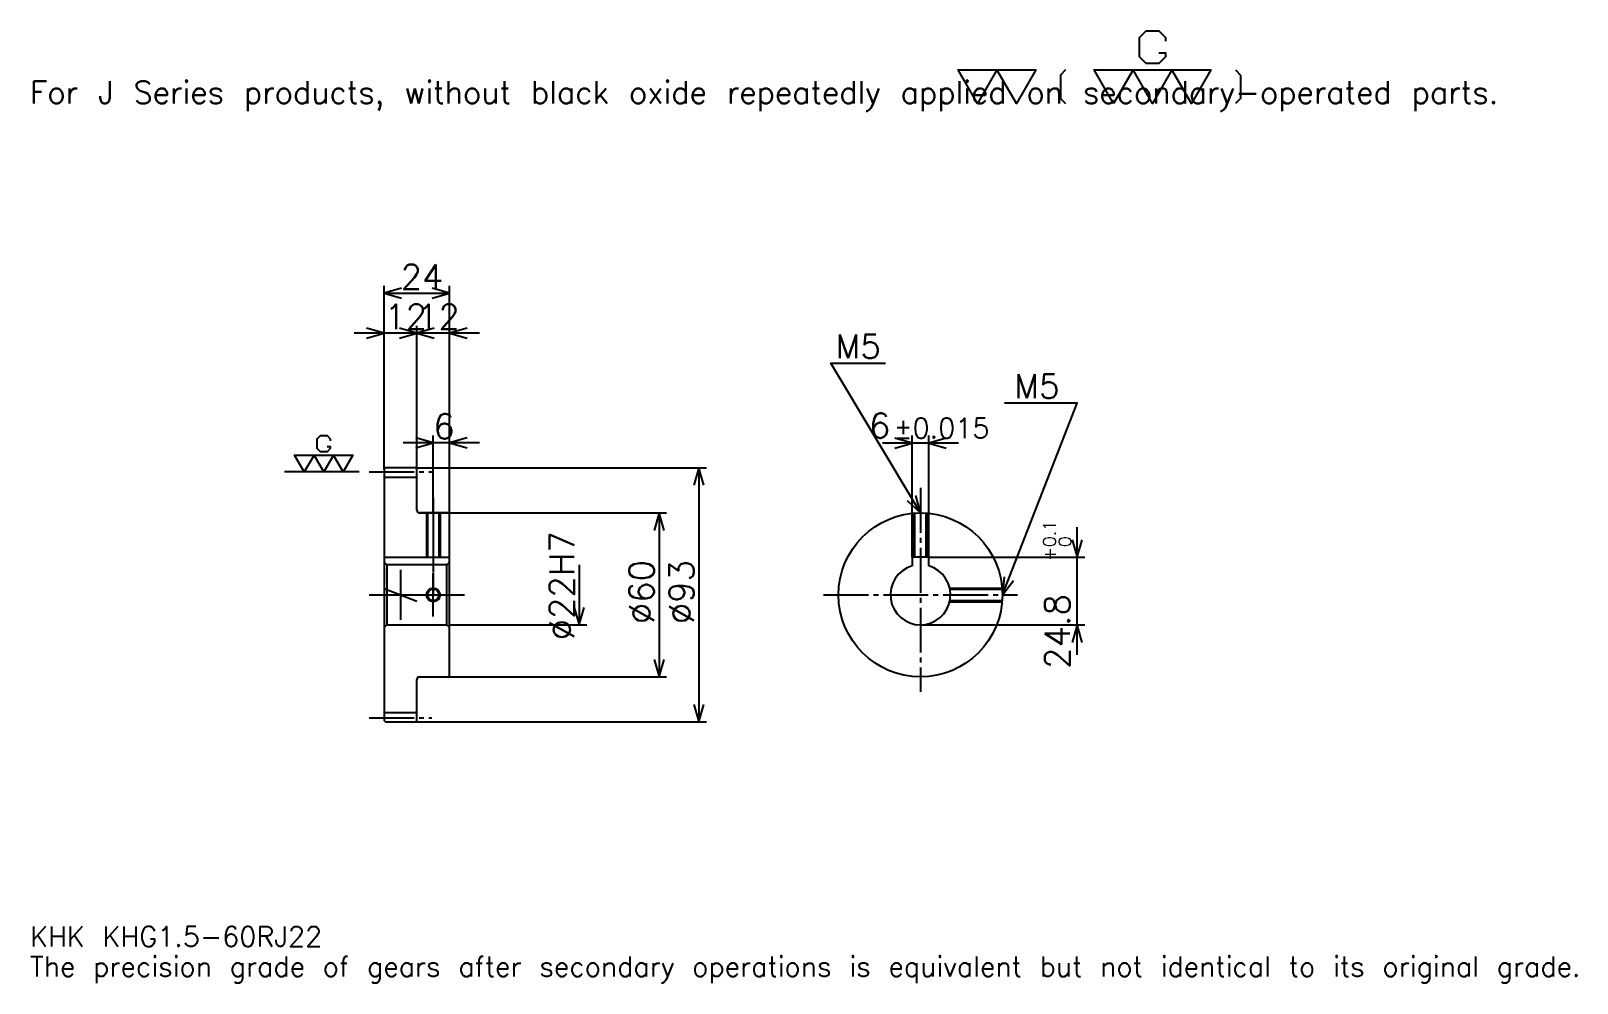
# Model space of a CAD drawing. Extents: x 19 to 585, y 7 to 355.
import ezdxf

# ---------------------------------------------------------------- set-up
doc = ezdxf.new("R2010")
doc.units = 0
doc.linetypes.add('DASHDOT', pattern=[21.913044, 16.434783, -1.826087, 1.826087, -1.826087])
doc.layers.get('0').update_dxf_attribs({"linetype": 'CONTINUOUS'})
doc.layers.add('DASHDOT', color=6, linetype='DASHDOT')
doc.styles.add('KANJI', font='TXT', dxfattribs={"bigfont": 'BIGFONT'})

msp = doc.modelspace()

# ---------------------------------------------------------------- linework, layer by layer
at = {"color": 5}
for p, q in [((147.913055, 195.32608), (147.913055, 261.978241)), ((171.913055, 195.32608), (171.913055, 261.978241)), ((147.913055, 259.239136), (171.913055, 259.239136)), ((170.869583, 244.630432), (136.956528, 244.630432)), ((182.869568, 244.630432), (148.956528, 244.630432)), ((159.913055, 195.32608), (159.913055, 247.369568)), ((182.869568, 204.456512), (154.956528, 204.456512)), ((165.913055, 195.32608), (165.913055, 207.195648)), ((358.304382, 204.391296), (330.391296, 204.391296)), ((341.347839, 162.626083), (341.347839, 207.130432)), ((347.347839, 162.626083), (347.347839, 207.130432)), ((147.913055, 194.82608), (147.913055, 195.32608)), ((159.413055, 195.32608), (171.913055, 195.32608)), ((159.913055, 194.82608), (159.913055, 195.32608)), ((165.913055, 178.82608), (165.913055, 195.32608)), ((165.913055, 178.82608), (165.913055, 195.32608)), ((171.913055, 195.32608), (265.956543, 195.32608)), ((171.913055, 178.32608), (171.913055, 195.32608)), ((263.217407, 195.32608), (263.217407, 102.32608)), ((160.913055, 178.82608), (171.913055, 178.82608)), ((171.913055, 178.82608), (251.347839, 178.82608)), ((248.608704, 178.82608), (248.608704, 118.82608)), ((401.739136, 126.86956), (401.739136, 173.582596)), ((219.391312, 159.82608), (219.391312, 137.82608)), ((347.347839, 162.626083), (404.478271, 162.626083)), ((171.913055, 137.82608), (222.130432, 137.82608)), ((344.347839, 137.82608), (404.478271, 137.82608)), ((160.913055, 118.82608), (171.913055, 118.82608)), ((171.913055, 118.82608), (251.347839, 118.82608)), ((159.413055, 102.32608), (171.913055, 102.32608)), ((171.913055, 102.32608), (265.956543, 102.32608))]:
    msp.add_line(p, q, dxfattribs=at)
at = {"color": 7}
for p, q in [((138.782623, 193.82608), (111.391312, 193.82608)), ((153.913055, 157.956512), (153.913055, 139.695648))]:
    msp.add_line(p, q, dxfattribs=at)
at = {"color": 4}
for p, q in [((147.913055, 191.95108), (159.913055, 191.95108)), ((147.913055, 162.626083), (171.913055, 162.626083)), ((148.913055, 159.82608), (148.913055, 137.82608)), ((170.913055, 159.82608), (171.913055, 160.82608)), ((170.913055, 137.82608), (171.913055, 136.82608)), ((147.913055, 105.70108), (159.913055, 105.70108))]:
    msp.add_line(p, q, dxfattribs=at)
at = {"color": 7}
for points in [[(431.686951, 347.212158), (434.060852, 347.212158), (434.060852, 345.787811), (431.686951, 343.41391), (426.939117, 343.41391), (424.565186, 345.787811), (424.565186, 352.909546), (426.939117, 355.283478), (431.686951, 355.283478), (434.060852, 352.909546), (434.060852, 351.485229)], [(365.217377, 328.695648), (358.095642, 341.040009), (386.582581, 341.040009), (379.460846, 328.695648), (372.339111, 341.040009), (365.217377, 328.695648)], [(397.502594, 341.040009), (395.603455, 339.140869), (395.603455, 330.594788), (397.502594, 328.695648)], [(415.06955, 328.695648), (407.947815, 341.040009), (450.678253, 341.040009), (443.556519, 328.695648), (436.434753, 341.040009), (429.313049, 328.695648), (422.191284, 341.040009), (415.06955, 328.695648)], [(459.699097, 341.040009), (461.598236, 339.140869), (461.598236, 330.594788), (459.699097, 328.695648)], [(127.004364, 203.084351), (128.191315, 203.084351), (128.191315, 202.372162), (127.004364, 201.185211), (124.630447, 201.185211), (123.443489, 202.372162), (123.443489, 205.933044), (124.630447, 207.119995), (127.004364, 207.119995), (128.191315, 205.933044), (128.191315, 205.220856)], [(118.695663, 193.82608), (115.134796, 199.99826), (136.500015, 199.99826), (132.939148, 193.82608), (129.378265, 199.99826), (125.817398, 193.82608), (122.256531, 199.99826), (118.695663, 193.82608)]]:
    msp.add_lwpolyline(points, dxfattribs=at)
at = {"color": 5}
for points in [[(154.304367, 261.065216), (147.913055, 259.239136), (154.304367, 257.413025)], [(165.521759, 257.413025), (171.913055, 259.239136), (165.521759, 261.065216)], [(141.521744, 242.804352), (147.913055, 244.630432), (141.521744, 246.456512)], [(153.521744, 242.804352), (159.913055, 244.630432), (153.521744, 246.456512)], [(166.304352, 246.456512), (159.913055, 244.630432), (166.304352, 242.804352)], [(178.304352, 246.456512), (171.913055, 244.630432), (178.304352, 242.804352)], [(344.347839, 178.82608), (311.478271, 233.608688), (331.565247, 233.608688)], [(374.347839, 148.82608), (401.739136, 219), (375.078247, 219)], [(159.521759, 202.630432), (165.913055, 204.456512), (159.521759, 206.282608)], [(178.304352, 206.282608), (171.913055, 204.456512), (178.304352, 202.630432)], [(334.956543, 202.565216), (341.347839, 204.391296), (334.956543, 206.217392)], [(353.739136, 206.217392), (347.347839, 204.391296), (353.739136, 202.565216)], [(265.043488, 188.934784), (263.217407, 195.32608), (261.391296, 188.934784)], [(339.493683, 183.367065), (344.347839, 178.82608), (342.625397, 185.246094)], [(250.434799, 172.434784), (248.608704, 178.82608), (246.782623, 172.434784)], [(399.913055, 169.01738), (401.739136, 162.626083), (403.565216, 169.01738)], [(374.970734, 155.443893), (374.347839, 148.82608), (378.372925, 154.115906)], [(217.565216, 144.217392), (219.391312, 137.82608), (221.217407, 144.217392)], [(403.565216, 131.434784), (401.739136, 137.82608), (399.913055, 131.434784)], [(246.782623, 125.217384), (248.608704, 118.82608), (250.434799, 125.217384)], [(261.391296, 108.717384), (263.217407, 102.32608), (265.043488, 108.717384)]]:
    msp.add_lwpolyline(points, dxfattribs=at)
at = {"color": 4}
for points in [[(159.913055, 179.82608), (159.913055, 194.82608), (159.413055, 195.32608), (148.413055, 195.32608), (147.913055, 194.82608), (147.913055, 136.82608)], [(160.913055, 118.82608), (171.413055, 118.82608), (171.913055, 119.32608), (171.913055, 178.32608), (171.413055, 178.82608), (160.913055, 178.82608)], [(163.413055, 178.82608), (163.413055, 162.626083)], [(163.848053, 178.82608), (163.848053, 162.626083)], [(167.978058, 178.82608), (167.978058, 162.626083)], [(168.413055, 178.82608), (168.413055, 162.626083)], [(341.847839, 162.626083), (341.847839, 178.721741)], [(342.282837, 162.626083), (342.282837, 178.754929)], [(346.412842, 162.626083), (346.412842, 178.754929)], [(346.847839, 162.626083), (346.847839, 178.721741)], [(147.913055, 136.82608), (148.913055, 137.82608), (170.913055, 137.82608), (170.913055, 159.82608), (148.913055, 159.82608), (147.913055, 160.82608)], [(347.347839, 159.409088), (347.347839, 162.626083), (341.347839, 162.626083), (341.347839, 159.409088)], [(355.059998, 151.32608), (374.2435, 151.32608)], [(355.152283, 150.891083), (374.276672, 150.891083)], [(355.059998, 146.32608), (374.2435, 146.32608)], [(355.152283, 146.761078), (374.276672, 146.761078)], [(147.913055, 136.82608), (147.913055, 102.82608), (148.413055, 102.32608), (159.413055, 102.32608), (159.913055, 102.82608), (159.913055, 117.82608)]]:
    msp.add_lwpolyline(points, dxfattribs=at)
for centre, radius in [((344.347839, 148.82608), 30), ((165.913055, 148.82608), 2.065)]:
    msp.add_circle(centre, radius, dxfattribs=at)
at = {"color": 7}
msp.add_circle((165.913055, 148.82608), 2.5, dxfattribs=at)
at = {"color": 4}
for centre, radius, start, end in [((160.913055, 179.82608), 1, 180, 270), ((344.347839, 148.82608), 11, 105.82662089, 74.17337911), ((160.913055, 117.82608), 1, 90, 180)]:
    msp.add_arc(centre, radius, start, end, dxfattribs=at)
at = {"layer": 'DASHDOT', "color": 7}
for p, q in [((142.434799, 193.82608), (165.391312, 193.82608)), ((344.347839, 187.956512), (344.347839, 113.347824)), ((165.913055, 178.82608), (165.913055, 148.82608)), ((142.434799, 148.82608), (177.391312, 148.82608)), ((147.913055, 151.189545), (159.913055, 146.462616)), ((308.869568, 148.82608), (379.826111, 148.82608)), ((142.434799, 103.82608), (165.391312, 103.82608))]:
    msp.add_line(p, q, dxfattribs=at)
for points in [[(165.913055, 184.304337), (165.913055, 157.147827)], [(165.913055, 140.847824), (165.913055, 156.804337)], [(157.934799, 148.82608), (173.891312, 148.82608)]]:
    msp.add_lwpolyline(points, dxfattribs=at)

# ---------------------------------------------------------------- texts
at = {"color": 7, "style": 'KANJI'}
for s, height, p in [('For J Series products, without black oxide repeatedly applied on secondary-operated parts.', 8.217391, (18.26087, 328.695648)), ('24', 9.130435, (153.978271, 260.699982)), ('12', 9.130435, (147.978271, 246.091309)), ('12', 9.130435, (159.978271, 246.091309)), ('M5', 8.765218, (313.304382, 235.434784)), ('M5', 8.765218, (378.730438, 220.82608)), ('6', 9.130435, (325.500793, 206.217392)), ('6', 9.130435, (165.945663, 205.917389)), ('%%p0.015', 7.304348, (334.538818, 206.217392)), ('KHK KHG1.5-60RJ22', 7.304348, (18.26087, 20.086956)), ('The precision grade of gears after secondary operations is equivalent but not identical to its original grade.', 7.304348, (18.26087, 9.130435))]:
    msp.add_text(s, height=height, dxfattribs=at).set_placement(p)
for s, height, p in [('%%c22H7', 9.130435, (217.565216, 132.16304)), ('0.1', 4.565217, (393.886963, 166.345123)), ('+', 4.565217, (393.886963, 161.232071)), ('0', 4.565217, (399.547852, 166.345123)), ('%%c60', 9.130435, (246.782623, 138.097824)), ('%%c93', 9.130435, (261.391296, 138.097824)), ('24.8', 9.130435, (399, 121.711937))]:
    msp.add_text(s, height=height, rotation=90, dxfattribs=at).set_placement(p)

doc.saveas('drawing.dxf')
